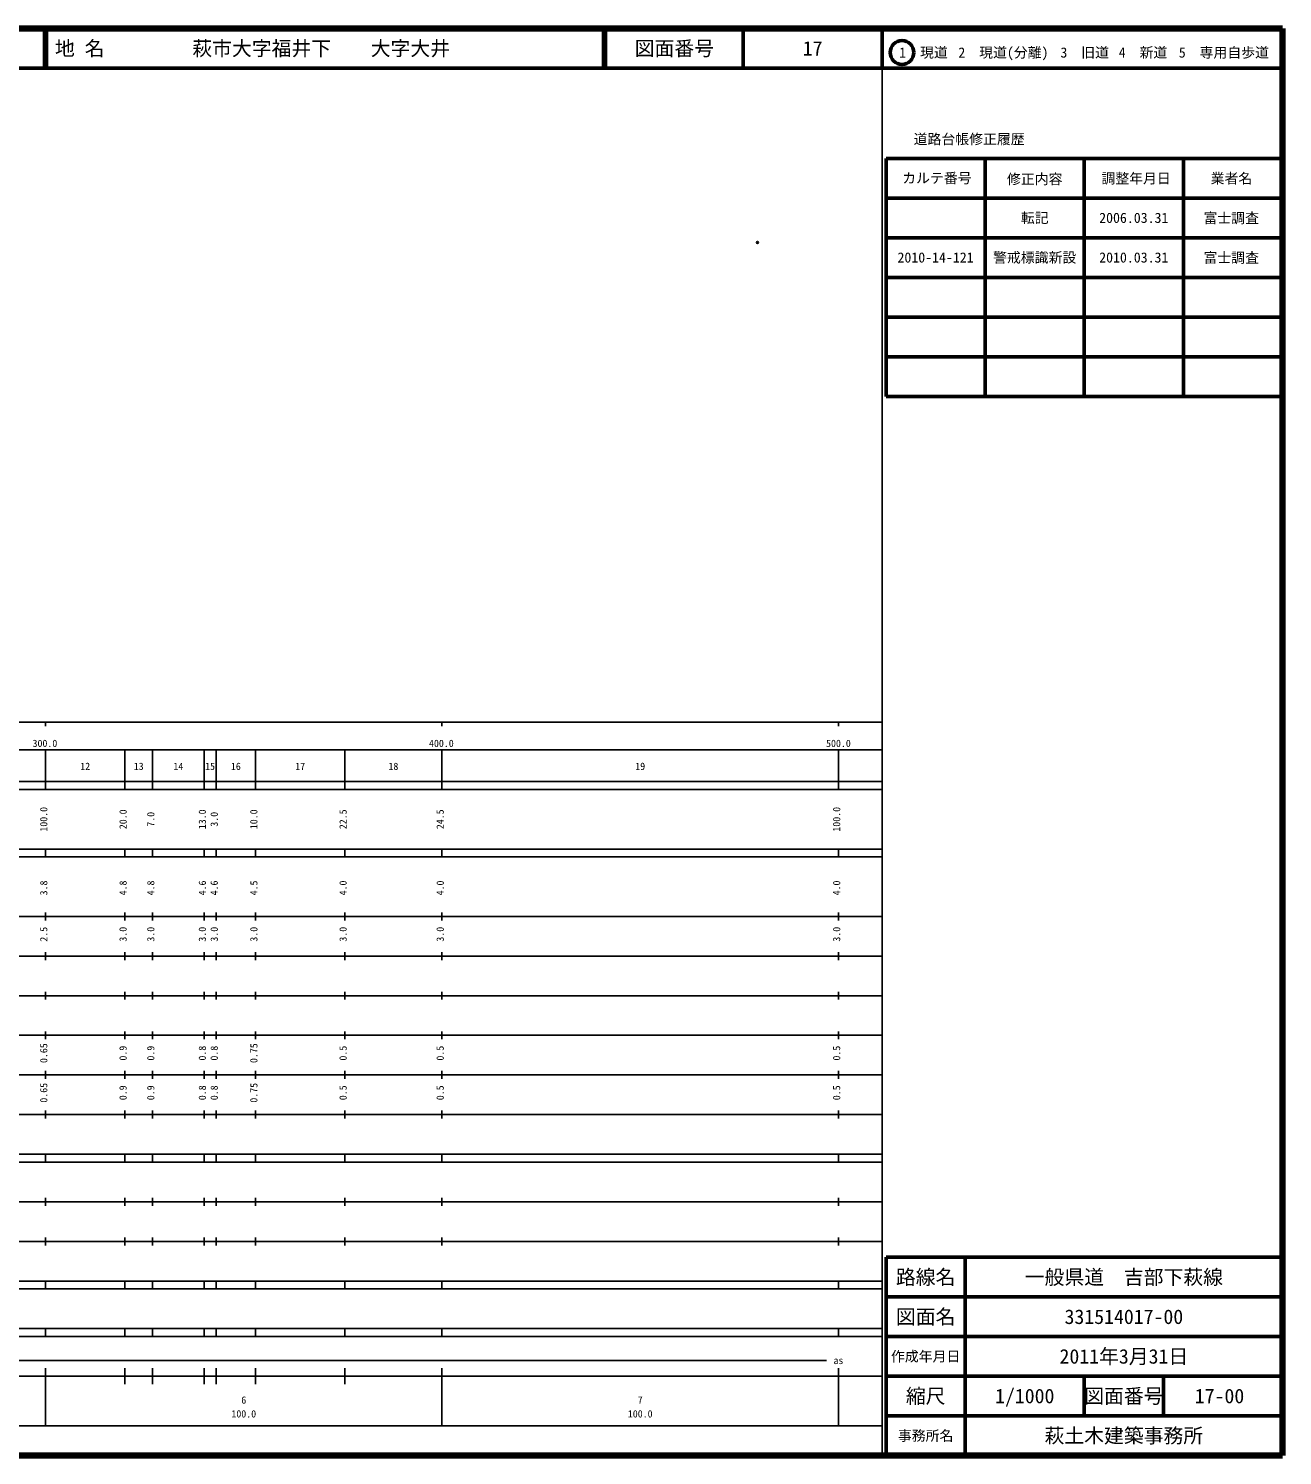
# Model space of a CAD drawing. Units: millimetres on the paper. Extents: x 40 to 680, y 20 to 380.
# Drawn here: x 363.7 to 680, y 20 to 380 of the extents above; entities that cross this region are included whole.
import ezdxf
from ezdxf.enums import TextEntityAlignment as Align

# ---------------------------------------------------------------- set-up
doc = ezdxf.new("R2010")
doc.units = ezdxf.units.MM
doc.header["$PDMODE"] = 32
doc.header["$PDSIZE"] = 0.5
doc.layers.add('M-OTRS', color=6, linetype='Continuous')
doc.layers.add('M-TTL-TXT', color=7, linetype='Continuous')
for name, color, linetype, lineweight in [('M-TTL', 2, 'Continuous', 140), ('M-TTL-BAND', 7, 'Continuous', 25), ('M-TTL-FRAM', 2, 'Continuous', 50), ('M-TTL-LINE', 7, 'Continuous', 50)]:
    doc.layers.add(name, color=color, linetype=linetype, lineweight=lineweight)
doc.styles.add('ＭＳ ゴシック', font='')
doc.styles.get('ＭＳ ゴシック').set_extended_font_data('MS Gothic')

msp = doc.modelspace()

# ---------------------------------------------------------------- linework, layer by layer
at = {"layer": 'M-OTRS'}
msp.add_point((547.566, 326.046), dxfattribs=at)
at = {"layer": 'M-TTL'}
for p, q in [((680, 380), (40, 380)), ((680, 20), (680, 380)), ((40, 20), (680, 20))]:
    msp.add_line(p, q, dxfattribs=at)
at = {"layer": 'M-TTL-BAND'}
for p, q in [((579, 20), (579, 370)), ((40, 205), (579, 205)), ((368, 205), (368, 204)), ((468, 205), (468, 204)), ((568, 205), (568, 204)), ((68, 198), (579, 198)), ((368, 188), (368, 198)), ((388, 188), (388, 198)), ((395, 188), (395, 198)), ((408, 188), (408, 198)), ((411, 188), (411, 198)), ((421, 188), (421, 198)), ((443.5, 188), (443.5, 198)), ((468, 188), (468, 198)), ((568, 188), (568, 198)), ((40, 190), (579, 190)), ((40, 188), (579, 188)), ((40, 173), (579, 173)), ((368, 171), (368, 173)), ((388, 171), (388, 173)), ((395, 171), (395, 173)), ((408, 171), (408, 173)), ((411, 171), (411, 173)), ((421, 171), (421, 173)), ((443.5, 171), (443.5, 173)), ((468, 171), (468, 173)), ((568, 171), (568, 173)), ((40, 171), (579, 171)), ((40, 156), (579, 156)), ((368, 155), (368, 157)), ((388, 155), (388, 157)), ((395, 155), (395, 157)), ((408, 155), (408, 157)), ((411, 155), (411, 157)), ((421, 155), (421, 157)), ((443.5, 155), (443.5, 157)), ((468, 155), (468, 157)), ((568, 155), (568, 157)), ((46, 146), (579, 146)), ((368, 145), (368, 147)), ((388, 145), (388, 147)), ((395, 145), (395, 147)), ((408, 145), (408, 147)), ((411, 145), (411, 147)), ((421, 145), (421, 147)), ((443.5, 145), (443.5, 147)), ((468, 145), (468, 147)), ((568, 145), (568, 147)), ((368, 135), (368, 137)), ((388, 135), (388, 137)), ((395, 135), (395, 137)), ((408, 135), (408, 137)), ((411, 135), (411, 137)), ((421, 135), (421, 137)), ((443.5, 135), (443.5, 137)), ((468, 135), (468, 137)), ((568, 135), (568, 137)), ((52, 136), (579, 136)), ((46, 126), (579, 126)), ((368, 125), (368, 127)), ((388, 125), (388, 127)), ((395, 125), (395, 127)), ((408, 125), (408, 127)), ((411, 125), (411, 127)), ((421, 125), (421, 127)), ((443.5, 125), (443.5, 127)), ((468, 125), (468, 127)), ((568, 125), (568, 127)), ((52, 116), (579, 116)), ((368, 115), (368, 117)), ((388, 115), (388, 117)), ((395, 115), (395, 117)), ((408, 115), (408, 117)), ((411, 115), (411, 117)), ((421, 115), (421, 117)), ((443.5, 115), (443.5, 117)), ((468, 115), (468, 117)), ((568, 115), (568, 117)), ((46, 106), (579, 106)), ((368, 105), (368, 107)), ((388, 105), (388, 107)), ((395, 105), (395, 107)), ((408, 105), (408, 107)), ((411, 105), (411, 107)), ((421, 105), (421, 107)), ((443.5, 105), (443.5, 107)), ((468, 105), (468, 107)), ((568, 105), (568, 107)), ((40, 96), (579, 96)), ((40, 94), (579, 94)), ((368, 94), (368, 96)), ((388, 94), (388, 96)), ((395, 94), (395, 96)), ((408, 94), (408, 96)), ((411, 94), (411, 96)), ((421, 94), (421, 96)), ((443.5, 94), (443.5, 96)), ((468, 94), (468, 96)), ((568, 94), (568, 96)), ((49, 84), (579, 84)), ((368, 83), (368, 85)), ((388, 83), (388, 85)), ((395, 83), (395, 85)), ((408, 83), (408, 85)), ((411, 83), (411, 85)), ((421, 83), (421, 85)), ((443.5, 83), (443.5, 85)), ((468, 83), (468, 85)), ((568, 83), (568, 85)), ((40, 74), (579, 74)), ((368, 73), (368, 75)), ((388, 73), (388, 75)), ((395, 73), (395, 75)), ((408, 73), (408, 75)), ((411, 73), (411, 75)), ((421, 73), (421, 75)), ((443.5, 73), (443.5, 75)), ((468, 73), (468, 75)), ((568, 73), (568, 75)), ((40, 64), (579, 64)), ((40, 62), (579, 62)), ((368, 62), (368, 64)), ((388, 62), (388, 64)), ((395, 62), (395, 64)), ((408, 62), (408, 64)), ((411, 62), (411, 64)), ((421, 62), (421, 64)), ((443.5, 62), (443.5, 64)), ((468, 62), (468, 64)), ((568, 62), (568, 64)), ((40, 52), (579, 52)), ((368, 50), (368, 52)), ((388, 50), (388, 52)), ((395, 50), (395, 52)), ((408, 50), (408, 52)), ((411, 50), (411, 52)), ((421, 50), (421, 52)), ((443.5, 50), (443.5, 52)), ((468, 50), (468, 52)), ((568, 50), (568, 52)), ((40, 50), (579, 50)), ((71, 44), (565, 44)), ((40, 40), (579, 40)), ((368, 27.5), (368, 42)), ((388, 38), (388, 42)), ((395, 38), (395, 42)), ((408, 38), (408, 42)), ((411, 38), (411, 42)), ((421, 38), (421, 42)), ((443.5, 38), (443.5, 42)), ((468, 27.5), (468, 42)), ((568, 27.5), (568, 42)), ((68, 27.5), (579, 27.5))]:
    msp.add_line(p, q, dxfattribs=at)
at = {"layer": 'M-TTL-FRAM'}
for p, q in [((580, 347.197), (580, 287.197)), ((580, 347.197), (680, 347.197)), ((580, 287.197), (680, 287.197)), ((680, 70), (580, 70)), ((580, 70), (580, 20))]:
    msp.add_line(p, q, dxfattribs=at)
at = {"layer": 'M-TTL-LINE'}
for p, q in [((367.75, 380), (367.75, 370)), ((368.25, 380), (368.25, 370)), ((508.747, 380), (508.747, 370)), ((509.247, 380), (509.247, 370)), ((543.997, 380), (543.997, 370)), ((579, 380), (579, 370)), ((40, 370), (680, 370)), ((605, 347.197), (605, 287.197)), ((630, 347.197), (630, 287.197)), ((655, 347.197), (655, 287.197)), ((580, 337.197), (680, 337.197)), ((580, 327.197), (680, 327.197)), ((580, 317.197), (680, 317.197)), ((580, 307.197), (680, 307.197)), ((580, 297.197), (680, 297.197)), ((600, 70), (600, 20)), ((680, 60), (580, 60)), ((680, 50), (580, 50)), ((680, 40), (580, 40)), ((630, 40), (630, 30)), ((650, 40), (650, 30)), ((680, 30), (580, 30))]:
    msp.add_line(p, q, dxfattribs=at)
msp.add_circle((584.031, 373.958), 3, dxfattribs=at)

# ---------------------------------------------------------------- texts
at = {"layer": 'M-TTL-BAND', "style": 'ＭＳ ゴシック'}
for s, p in [('300.0', (367.844, 198.195)), ('400.0', (467.844, 198.195)), ('500.0', (568, 198.195)), ('12', (378, 192.405)), ('13', (391.5, 192.405)), ('14', (401.5, 192.405)), ('15', (409.5, 192.405)), ('16', (416, 192.405)), ('17', (432.25, 192.405)), ('18', (455.75, 192.405)), ('19', (518, 192.405)), ('as', (568, 42.5)), ('6', (418, 32.523)), ('7', (518, 32.523)), ('100.0', (418, 29.033)), ('100.0', (518, 29.033))]:
    msp.add_text(s, height=1.833, dxfattribs=at).set_placement(p, align=Align.BOTTOM_CENTER)
for s, p in [('100.0', (369, 180.5)), ('20.0', (389, 180.5)), ('7.0', (396, 180.5)), ('13.0', (409, 180.5)), ('3.0', (412, 180.5)), ('10.0', (422, 180.5)), ('22.5', (444.5, 180.5)), ('24.5', (469, 180.5)), ('100.0', (569, 180.5)), ('3.8', (369, 163.174)), ('4.8', (389, 163.174)), ('4.8', (396, 163.174)), ('4.6', (409, 163.174)), ('4.6', (412, 163.174)), ('4.5', (422, 163.174)), ('4.0', (444.5, 163.174)), ('4.0', (469, 163.174)), ('4.0', (569, 163.174)), ('2.5', (369, 151.5)), ('3.0', (389, 151.5)), ('3.0', (396, 151.5)), ('3.0', (409, 151.5)), ('3.0', (412, 151.5)), ('3.0', (422, 151.5)), ('3.0', (444.5, 151.5)), ('3.0', (469, 151.5)), ('3.0', (569, 151.5)), ('0.65', (369, 121.5)), ('0.9', (389, 121.5)), ('0.9', (396, 121.5)), ('0.8', (409, 121.5)), ('0.8', (412, 121.5)), ('0.75', (422, 121.5)), ('0.5', (444.5, 121.5)), ('0.5', (469, 121.5)), ('0.5', (569, 121.5)), ('0.65', (369, 111.5)), ('0.9', (389, 111.5)), ('0.9', (396, 111.5)), ('0.8', (409, 111.5)), ('0.8', (412, 111.5)), ('0.75', (422, 111.5)), ('0.5', (444.5, 111.5)), ('0.5', (469, 111.5)), ('0.5', (569, 111.5))]:
    msp.add_text(s, height=1.833, rotation=90, dxfattribs=at).set_placement(p, align=Align.BOTTOM_CENTER)
at = {"layer": 'M-TTL-TXT', "style": 'ＭＳ ゴシック'}
for s, p in [('地 名', (370.38, 375)), ('萩市大字福井下\u3000\u3000大字大井', (405.024, 375))]:
    msp.add_text(s, height=3.666, dxfattribs=at).set_placement(p, align=Align.MIDDLE_LEFT)
for s, height, p in [('図面番号', 3.666, (526.622, 375)), ('17', 3.666, (561.497, 375)), ('1\u3000現道', 2.566, (589.448, 373.958)), ('2\u3000現道(分離)', 2.566, (609.619, 373.958)), ('3\u3000旧道', 2.566, (630.121, 373.958)), ('4\u3000新道', 2.566, (644.824, 373.958)), ('5\u3000専用自歩道', 2.566, (665.228, 373.958)), ('道路台帳修正履歴', 2.566, (600.968, 352.113)), ('カルテ番号', 2.566, (592.839, 342.277)), ('修正内容', 2.566, (617.509, 342.023)), ('調整年月日', 2.566, (643.089, 342.197)), ('業者名', 2.566, (667.134, 342.197)), ('転記', 2.566, (617.5, 332.245)), ('2006.03.31', 2.566, (642.5, 332.245)), ('富士調査', 2.566, (667.077, 332.189)), ('2010-14-121', 2.566, (592.5, 322.245)), ('警戒標識新設', 2.566, (617.5, 322.245)), ('2010.03.31', 2.566, (642.5, 322.245)), ('富士調査', 2.566, (667.077, 322.189)), ('路線名', 3.666, (590, 65)), ('路線名', 3.666, (590, 65)), ('一般県道\u3000吉部下萩線', 3.666, (640, 65)), ('図面名', 3.666, (590, 55)), ('図面名', 3.666, (590, 55)), ('331514017-00', 3.666, (640, 55)), ('2011年3月31日', 3.666, (640, 45)), ('作成年月日', 2.566, (590, 45)), ('作成年月日', 2.566, (590, 45)), ('縮尺', 3.666, (590, 35)), ('縮尺', 3.666, (590, 35)), ('1/1000', 3.666, (615, 35)), ('図面番号', 3.666, (640, 35)), ('図面番号', 3.666, (640, 35)), ('17-00', 3.666, (664.125, 35)), ('事務所名', 2.566, (590, 25)), ('事務所名', 2.566, (590, 25)), ('萩土木建築事務所', 3.666, (640, 25))]:
    msp.add_text(s, height=height, dxfattribs=at).set_placement(p, align=Align.MIDDLE_CENTER)

doc.saveas('drawing.dxf')
